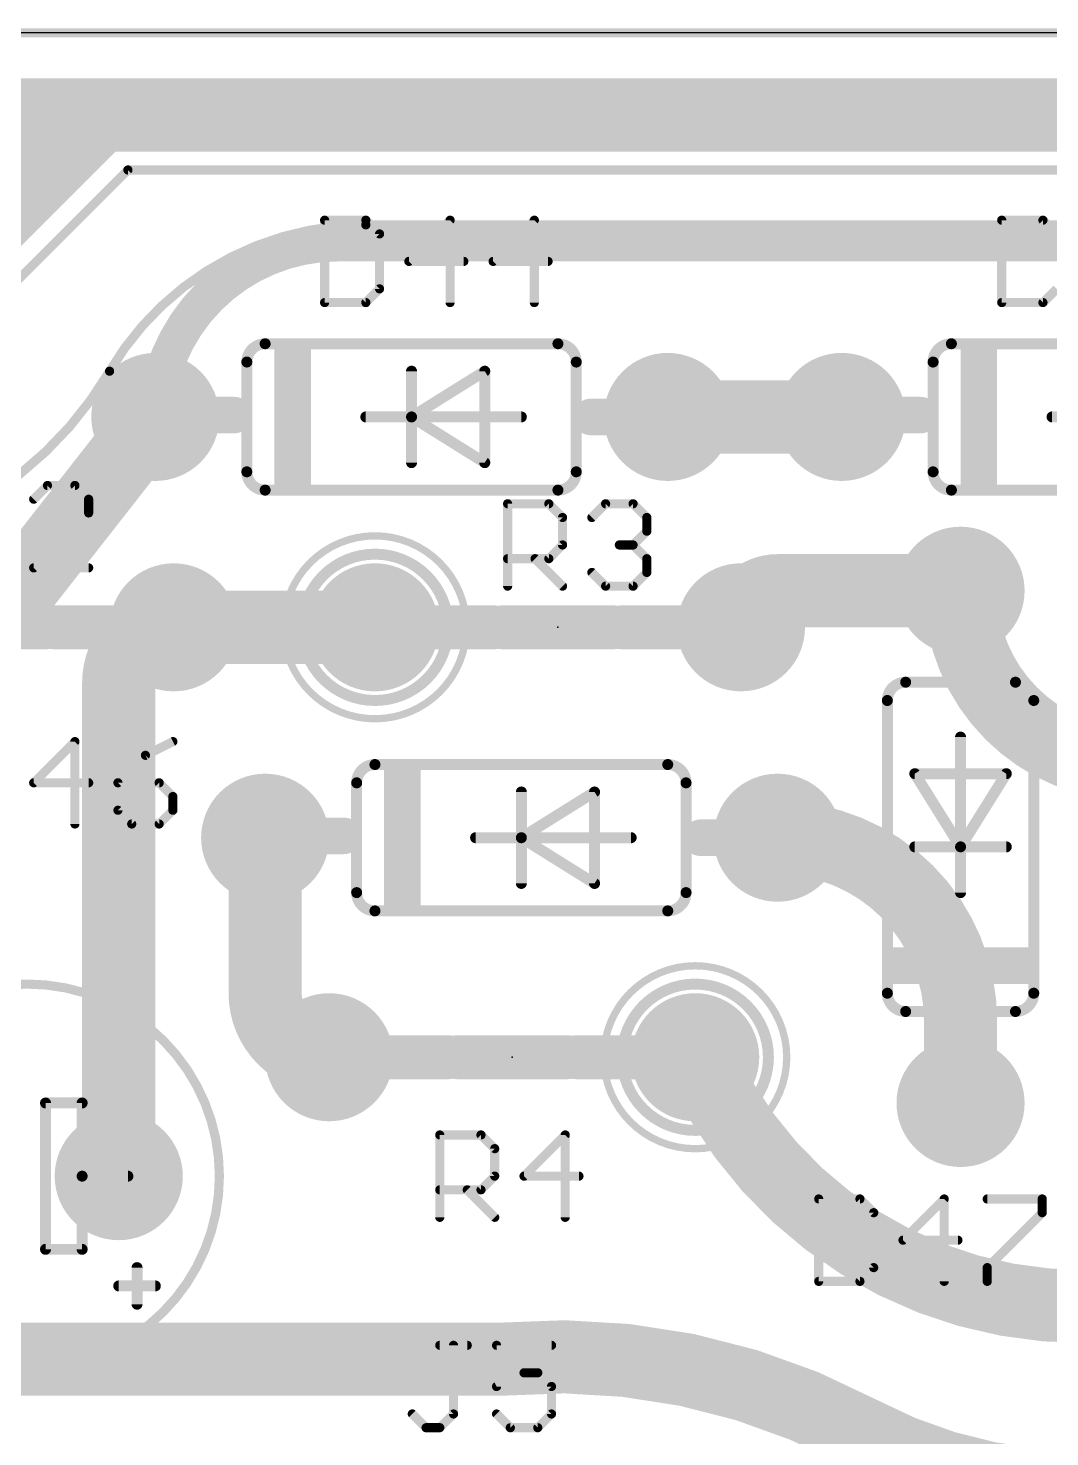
# Model space of a CAD drawing. Extents: x -4 to 220, y -9 to 53.
# Drawn here: x 29.99 to 44.16, y 24.96 to 44.51 of the extents above; entities that cross this region are included whole.
import ezdxf

# ---------------------------------------------------------------- set-up
doc = ezdxf.new("R2010")
doc.units = 0
for name, color, linetype in [('1', 14, 'CONTINUOUS'), ('16', 174, 'CONTINUOUS'), ('17', 94, 'CONTINUOUS'), ('20', 178, 'CONTINUOUS'), ('21', 251, 'CONTINUOUS'), ('23', 178, 'CONTINUOUS'), ('25', 251, 'CONTINUOUS'), ('51', 251, 'CONTINUOUS')]:
    doc.layers.add(name, color=color, linetype=linetype)

# ---------------------------------------------------------------- blocks, each defined once
blk = doc.blocks.new('ROUNDP')
at = {"const_width": 0.5}
blk.add_lwpolyline([(0, -0.25, 1), (0, 0.25, 1), (0, -0.25)], format="xyb", dxfattribs=at)
blk = doc.blocks.new('RECT')
blk.add_solid([(-0.5, -0.5), (0.5, -0.5), (-0.5, 0.5), (0.5, 0.5)])

msp = doc.modelspace()

# ---------------------------------------------------------------- linework, layer by layer
at = {"layer": '1'}
for points, const_width in [([(0, 44.45), (213.36, 44.45)], 0.127), ([(27.813, 40.132), (30.988, 43.307)], 1.016), ([(30.988, 43.307), (175.768, 43.307)], 1.016), ([(31.369, 42.545), (27.051, 38.227)], 0.127), ([(69.215, 42.545), (31.369, 42.545)], 0.127), ([(64.262, 41.783), (34.671, 41.783)], 0.127)]:
    msp.add_lwpolyline(points, dxfattribs=dict(at, const_width=const_width))
for points, const_width in [([(30.988, 43.561, 1), (30.988, 43.053)], 0.508), ([(31.1676, 43.1274, 1), (30.8084, 43.4866)], 0.508), ([(31.369, 42.5768, 1), (31.369, 42.5132)], 0.0635), ([(31.3915, 42.5225, 1), (31.3465, 42.5675)], 0.0635), ([(34.671, 41.783, 0.2656), (31.115, 39.751)], 0.127), ([(34.671, 41.8148, 1), (34.671, 41.7512)], 0.0635), ([(34.671, 41.7512, 1), (34.671, 41.8148)], 0.0635), ([(26.797, 37.211, 0.2588), (31.115, 39.751)], 0.127), ([(31.0876, 39.7671, 1), (31.1424, 39.7349)], 0.0635), ([(31.1424, 39.7349, 1), (31.0876, 39.7671)], 0.0635)]:
    msp.add_lwpolyline(points, format="xyb", dxfattribs=dict(at, const_width=const_width))
at = {"layer": '16'}
for points, const_width in [([(21.59, 43.307), (68.199, 43.307)], 1.016), ([(34.29, 41.529), (45.339, 41.529)], 0.508), ([(29.464, 36.195), (31.75, 39.116)], 1.016), ([(38.862, 39.116), (38.735, 39.116)], 1.016), ([(38.862, 39.116), (41.275, 39.116)], 1.016), ([(31.75, 39.116), (31.75, 38.989)], 0.508), ([(40.386, 36.703), (42.926, 36.703)], 1.016), ([(32.004, 36.195), (31.877, 36.195)], 1.016), ([(32.004, 36.195), (34.798, 36.195)], 1.016), ([(31.242, 28.575), (31.242, 35.433)], 1.016), ([(33.274, 31.115), (33.274, 33.274)], 1.016), ([(42.926, 29.591), (42.926, 30.734)], 1.016), ([(39.243, 30.226), (39.624, 29.591)], 1.016), ([(25.781, 26.035), (36.576, 26.035)], 1.016)]:
    msp.add_lwpolyline(points, dxfattribs=dict(at, const_width=const_width))
for points, const_width in [([(34.29, 41.529, 0.4142), (31.75, 38.989)], 0.508), ([(34.29, 41.656, 1), (34.29, 41.402)], 0.254), ([(34.29, 41.402, 1), (34.29, 41.656)], 0.254), ([(31.95, 38.9595, 1), (31.55, 39.2725)], 0.508), ([(38.735, 39.37, 1), (38.735, 38.862)], 0.508), ([(38.862, 39.37, 1), (38.862, 38.862)], 0.508), ([(38.862, 38.862, 1), (38.862, 39.37)], 0.508), ([(41.275, 38.862, 1), (41.275, 39.37)], 0.508), ([(31.877, 39.116, 1), (31.623, 39.116)], 0.254), ([(31.623, 38.989, 1), (31.877, 38.989)], 0.254), ([(31.623, 38.989, 1), (31.877, 38.989)], 0.254), ([(40.386, 36.703, 0.4142), (39.878, 36.195)], 1.016), ([(40.386, 36.957, 1), (40.386, 36.449)], 0.508), ([(40.386, 36.449, 1), (40.386, 36.957)], 0.508), ([(42.926, 36.703, 0.4142), (45.339, 34.29)], 1.016), ([(43.18, 36.703, 1), (42.672, 36.703)], 0.508), ([(42.926, 36.449, 1), (42.926, 36.957)], 0.508), ([(32.004, 36.195, 0.4142), (31.242, 35.433)], 1.016), ([(31.877, 36.449, 1), (31.877, 35.941)], 0.508), ([(32.004, 36.449, 1), (32.004, 35.941)], 0.508), ([(32.004, 35.941, 1), (32.004, 36.449)], 0.508), ([(32.004, 35.941, 1), (32.004, 36.449)], 0.508), ([(34.798, 35.941, 1), (34.798, 36.449)], 0.508), ([(39.624, 36.195, 1), (40.132, 36.195)], 0.508), ([(31.496, 35.433, 1), (30.988, 35.433)], 0.508), ([(30.988, 35.433, 1), (31.496, 35.433)], 0.508), ([(33.528, 33.274, 1), (33.02, 33.274)], 0.508), ([(42.926, 30.734, 0.4142), (40.386, 33.274)], 1.016), ([(40.386, 33.528, 1), (40.386, 33.02)], 0.508), ([(33.274, 31.115, 0.4142), (34.163, 30.226)], 1.016), ([(33.528, 31.115, 1), (33.02, 31.115)], 0.508), ([(33.02, 31.115, 1), (33.528, 31.115)], 0.508), ([(43.18, 30.734, 1), (42.672, 30.734)], 0.508), ([(42.672, 30.734, 1), (43.18, 30.734)], 0.508), ([(34.163, 29.972, 1), (34.163, 30.48)], 0.508), ([(39.4608, 30.3567, 1), (39.0252, 30.0953)], 0.508), ([(39.624, 29.591, 0.2912), (45.212, 26.797)], 1.016), ([(39.8418, 29.7217, 1), (39.4062, 29.4603)], 0.508), ([(39.4062, 29.4603, 1), (39.8418, 29.7217)], 0.508), ([(42.672, 29.591, 1), (43.18, 29.591)], 0.508), ([(30.988, 28.575, 1), (31.496, 28.575)], 0.508), ([(41.529, 25.019, 0.1448), (36.576, 26.035)], 1.016), ([(36.5544, 26.2881, 1), (36.5976, 25.7819)], 0.508), ([(36.576, 25.781, 1), (36.576, 26.289)], 0.508), ([(41.529, 25.019, 0.1231), (44.577, 24.257)], 1.016), ([(41.6485, 25.2431, 1), (41.4095, 24.7949)], 0.508), ([(41.4095, 24.7949, 1), (41.6485, 25.2431)], 0.508)]:
    msp.add_lwpolyline(points, format="xyb", dxfattribs=dict(at, const_width=const_width))
at = {"layer": '20'}
msp.add_line((213.36, 44.45), (0, 44.45), dxfattribs=at)
at = {"layer": '21'}
for points, const_width in [([(33.274, 40.132, 0.4142), (33.02, 39.878)], 0.1524), ([(33.274, 40.1701, 1), (33.274, 40.0939)], 0.0762), ([(33.274, 40.0939, 1), (33.274, 40.1701)], 0.0762), ([(37.592, 39.878, 0.4142), (37.338, 40.132)], 0.1524), ([(37.338, 40.1701, 1), (37.338, 40.0939)], 0.0762), ([(37.338, 40.0939, 1), (37.338, 40.1701)], 0.0762), ([(42.799, 40.132, 0.4142), (42.545, 39.878)], 0.1524), ([(42.799, 40.1701, 1), (42.799, 40.0939)], 0.0762), ([(42.799, 40.0939, 1), (42.799, 40.1701)], 0.0762), ([(33.0581, 39.878, 1), (32.9819, 39.878)], 0.0762), ([(32.9819, 39.878, 1), (33.0581, 39.878)], 0.0762), ([(37.6301, 39.878, 1), (37.5539, 39.878)], 0.0762), ([(37.5539, 39.878, 1), (37.6301, 39.878)], 0.0762), ([(42.5831, 39.878, 1), (42.5069, 39.878)], 0.0762), ([(42.5069, 39.878, 1), (42.5831, 39.878)], 0.0762), ([(35.3441, 39.751, 1), (35.2679, 39.751)], 0.0762), ([(36.3601, 39.751, 1), (36.2839, 39.751)], 0.0762), ([(36.3422, 39.7187, 1), (36.3018, 39.7833)], 0.0762), ([(34.671, 39.1541, 1), (34.671, 39.0779)], 0.0762), ([(35.3262, 39.1483, 1), (35.2858, 39.0837)], 0.0762), ([(35.306, 39.1541, 1), (35.306, 39.0779)], 0.0762), ([(35.3441, 39.116, 1), (35.2679, 39.116)], 0.0762), ([(35.2858, 39.1483, 1), (35.3262, 39.0837)], 0.0762), ([(35.2679, 39.116, 1), (35.3441, 39.116)], 0.0762), ([(35.306, 39.0779, 1), (35.306, 39.1541)], 0.0762), ([(36.83, 39.0779, 1), (36.83, 39.1541)], 0.0762), ([(44.196, 39.1541, 1), (44.196, 39.0779)], 0.0762), ([(36.3018, 38.4487, 1), (36.3422, 38.5133)], 0.0762), ([(33.02, 38.354, 0.4142), (33.274, 38.1)], 0.1524), ([(33.0581, 38.354, 1), (32.9819, 38.354)], 0.0762), ([(32.9819, 38.354, 1), (33.0581, 38.354)], 0.0762), ([(35.2679, 38.481, 1), (35.3441, 38.481)], 0.0762), ([(36.2839, 38.481, 1), (36.3601, 38.481)], 0.0762), ([(37.338, 38.1, 0.4142), (37.592, 38.354)], 0.1524), ([(37.6301, 38.354, 1), (37.5539, 38.354)], 0.0762), ([(37.5539, 38.354, 1), (37.6301, 38.354)], 0.0762), ([(42.545, 38.354, 0.4142), (42.799, 38.1)], 0.1524), ([(42.5831, 38.354, 1), (42.5069, 38.354)], 0.0762), ([(42.5069, 38.354, 1), (42.5831, 38.354)], 0.0762), ([(33.274, 38.1381, 1), (33.274, 38.0619)], 0.0762), ([(33.274, 38.0619, 1), (33.274, 38.1381)], 0.0762), ([(37.338, 38.1381, 1), (37.338, 38.0619)], 0.0762), ([(37.338, 38.0619, 1), (37.338, 38.1381)], 0.0762), ([(42.799, 38.1381, 1), (42.799, 38.0619)], 0.0762), ([(42.799, 38.0619, 1), (42.799, 38.1381)], 0.0762), ([(34.798, 34.925, 1), (34.798, 37.465, 1), (34.798, 34.925)], 0.1016), ([(30.226, 36.0426, 1), (30.226, 36.3474)], 0.3048), ([(36.576, 36.3474, 1), (36.576, 36.0426)], 0.3048), ([(38.1, 36.0426, 1), (38.1, 36.3474)], 0.3048), ([(42.164, 35.433, 0.4142), (41.91, 35.179)], 0.1524), ([(42.164, 35.4711, 1), (42.164, 35.3949)], 0.0762), ([(42.164, 35.3949, 1), (42.164, 35.4711)], 0.0762), ([(43.942, 35.179, 0.4142), (43.688, 35.433)], 0.1524), ([(43.688, 35.4711, 1), (43.688, 35.3949)], 0.0762), ([(43.688, 35.3949, 1), (43.688, 35.4711)], 0.0762), ([(41.9481, 35.179, 1), (41.8719, 35.179)], 0.0762), ([(41.8719, 35.179, 1), (41.9481, 35.179)], 0.0762), ([(43.9801, 35.179, 1), (43.9039, 35.179)], 0.0762), ([(43.9039, 35.179, 1), (43.9801, 35.179)], 0.0762), ([(42.9641, 34.671, 1), (42.8879, 34.671)], 0.0762), ([(34.798, 34.29, 0.4142), (34.544, 34.036)], 0.1524), ([(34.798, 34.3281, 1), (34.798, 34.2519)], 0.0762), ([(34.798, 34.2519, 1), (34.798, 34.3281)], 0.0762), ([(39.116, 34.036, 0.4142), (38.862, 34.29)], 0.1524), ([(38.862, 34.3281, 1), (38.862, 34.2519)], 0.0762), ([(38.862, 34.2519, 1), (38.862, 34.3281)], 0.0762), ([(42.291, 34.2011, 1), (42.291, 34.1249)], 0.0762), ([(42.3233, 34.1832, 1), (42.2587, 34.1428)], 0.0762), ([(43.5933, 34.1428, 1), (43.5287, 34.1832)], 0.0762), ([(43.561, 34.1249, 1), (43.561, 34.2011)], 0.0762), ([(34.5821, 34.036, 1), (34.5059, 34.036)], 0.0762), ([(34.5059, 34.036, 1), (34.5821, 34.036)], 0.0762), ([(39.1541, 34.036, 1), (39.0779, 34.036)], 0.0762), ([(39.0779, 34.036, 1), (39.1541, 34.036)], 0.0762), ([(36.8681, 33.909, 1), (36.7919, 33.909)], 0.0762), ([(37.8841, 33.909, 1), (37.8079, 33.909)], 0.0762), ([(37.8662, 33.8767, 1), (37.8258, 33.9413)], 0.0762), ([(36.195, 33.3121, 1), (36.195, 33.2359)], 0.0762), ([(36.8502, 33.3063, 1), (36.8098, 33.2417)], 0.0762), ([(36.83, 33.3121, 1), (36.83, 33.2359)], 0.0762), ([(36.8681, 33.274, 1), (36.7919, 33.274)], 0.0762), ([(36.8098, 33.3063, 1), (36.8502, 33.2417)], 0.0762), ([(36.7919, 33.274, 1), (36.8681, 33.274)], 0.0762), ([(36.83, 33.2359, 1), (36.83, 33.3121)], 0.0762), ([(38.354, 33.2359, 1), (38.354, 33.3121)], 0.0762), ([(42.291, 33.1851, 1), (42.291, 33.1089)], 0.0762), ([(42.9641, 33.147, 1), (42.8879, 33.147)], 0.0762), ([(42.926, 33.1851, 1), (42.926, 33.1089)], 0.0762), ([(42.8937, 33.1672, 1), (42.9583, 33.1268)], 0.0762), ([(42.8879, 33.147, 1), (42.9641, 33.147)], 0.0762), ([(42.8937, 33.1268, 1), (42.9583, 33.1672)], 0.0762), ([(42.926, 33.1089, 1), (42.926, 33.1851)], 0.0762), ([(43.561, 33.1089, 1), (43.561, 33.1851)], 0.0762), ([(36.7919, 32.639, 1), (36.8681, 32.639)], 0.0762), ([(37.8079, 32.639, 1), (37.8841, 32.639)], 0.0762), ([(37.8258, 32.6067, 1), (37.8662, 32.6713)], 0.0762), ([(34.544, 32.512, 0.4142), (34.798, 32.258)], 0.1524), ([(34.5821, 32.512, 1), (34.5059, 32.512)], 0.0762), ([(34.5059, 32.512, 1), (34.5821, 32.512)], 0.0762), ([(38.862, 32.258, 0.4142), (39.116, 32.512)], 0.1524), ([(39.1541, 32.512, 1), (39.0779, 32.512)], 0.0762), ([(39.0779, 32.512, 1), (39.1541, 32.512)], 0.0762), ([(42.8879, 32.512, 1), (42.9641, 32.512)], 0.0762), ([(34.798, 32.2961, 1), (34.798, 32.2199)], 0.0762), ([(34.798, 32.2199, 1), (34.798, 32.2961)], 0.0762), ([(38.862, 32.2961, 1), (38.862, 32.2199)], 0.0762), ([(38.862, 32.2199, 1), (38.862, 32.2961)], 0.0762), ([(39.243, 28.956, 1), (39.243, 31.496, 1), (39.243, 28.956)], 0.1016), ([(29.972, 25.908, 1), (29.972, 31.242, 1), (29.972, 25.908)], 0.127), ([(41.91, 31.115, 0.4142), (42.164, 30.861)], 0.1524), ([(41.9481, 31.115, 1), (41.8719, 31.115)], 0.0762), ([(41.8719, 31.115, 1), (41.9481, 31.115)], 0.0762), ([(43.688, 30.861, 0.4142), (43.942, 31.115)], 0.1524), ([(43.9801, 31.115, 1), (43.9039, 31.115)], 0.0762), ([(43.9039, 31.115, 1), (43.9801, 31.115)], 0.0762), ([(42.164, 30.8991, 1), (42.164, 30.8229)], 0.0762), ([(42.164, 30.8229, 1), (42.164, 30.8991)], 0.0762), ([(43.688, 30.8991, 1), (43.688, 30.8229)], 0.0762), ([(43.688, 30.8229, 1), (43.688, 30.8991)], 0.0762), ([(35.941, 30.3784, 1), (35.941, 30.0736)], 0.3048), ([(37.465, 30.0736, 1), (37.465, 30.3784)], 0.3048), ([(30.226, 29.6291, 1), (30.226, 29.5529)], 0.0762), ([(30.2641, 29.591, 1), (30.1879, 29.591)], 0.0762), ([(30.7721, 29.591, 1), (30.6959, 29.591)], 0.0762), ([(30.734, 29.5529, 1), (30.734, 29.6291)], 0.0762), ([(30.734, 28.6131, 1), (30.734, 28.5369)], 0.0762), ([(30.7721, 28.575, 1), (30.6959, 28.575)], 0.0762), ([(30.6959, 28.575, 1), (30.7721, 28.575)], 0.0762), ([(31.369, 28.5369, 1), (31.369, 28.6131)], 0.0762), ([(30.226, 27.5971, 1), (30.226, 27.5209)], 0.0762), ([(30.1879, 27.559, 1), (30.2641, 27.559)], 0.0762), ([(30.6959, 27.559, 1), (30.7721, 27.559)], 0.0762), ([(30.734, 27.5209, 1), (30.734, 27.5971)], 0.0762), ([(31.5341, 27.305, 1), (31.4579, 27.305)], 0.0762), ([(31.242, 27.0891, 1), (31.242, 27.0129)], 0.0762), ([(31.75, 27.0129, 1), (31.75, 27.0891)], 0.0762), ([(31.4579, 26.797, 1), (31.5341, 26.797)], 0.0762)]:
    msp.add_lwpolyline(points, format="xyb", dxfattribs=dict(at, const_width=const_width))
for points, const_width in [([(33.274, 40.132), (37.338, 40.132)], 0.1524), ([(42.799, 40.132), (46.863, 40.132)], 0.1524), ([(33.02, 39.878), (33.02, 38.354)], 0.1524), ([(37.592, 38.354), (37.592, 39.878)], 0.1524), ([(42.545, 39.878), (42.545, 38.354)], 0.1524), ([(35.306, 39.116), (36.322, 39.751)], 0.1524), ([(35.306, 39.751), (35.306, 39.116)], 0.1524), ([(36.322, 39.751), (36.322, 38.481)], 0.1524), ([(34.671, 39.116), (35.306, 39.116)], 0.1524), ([(36.322, 38.481), (35.306, 39.116)], 0.1524), ([(35.306, 39.116), (36.83, 39.116)], 0.1524), ([(35.306, 39.116), (35.306, 38.481)], 0.1524), ([(44.196, 39.116), (44.831, 39.116)], 0.1524), ([(33.274, 38.1), (37.338, 38.1)], 0.1524), ([(42.799, 38.1), (46.863, 38.1)], 0.1524), ([(28.702, 36.195), (30.226, 36.195)], 0.6096), ([(36.576, 36.195), (38.1, 36.195)], 0.6096), ([(43.688, 35.433), (42.164, 35.433)], 0.1524), ([(41.91, 31.115), (41.91, 35.179)], 0.1524), ([(43.942, 31.115), (43.942, 35.179)], 0.1524), ([(42.926, 33.147), (42.926, 34.671)], 0.1524), ([(34.798, 34.29), (38.862, 34.29)], 0.1524), ([(42.291, 34.163), (43.561, 34.163)], 0.1524), ([(42.926, 33.147), (42.291, 34.163)], 0.1524), ([(43.561, 34.163), (42.926, 33.147)], 0.1524), ([(34.544, 34.036), (34.544, 32.512)], 0.1524), ([(39.116, 32.512), (39.116, 34.036)], 0.1524), ([(36.83, 33.274), (37.846, 33.909)], 0.1524), ([(36.83, 33.909), (36.83, 33.274)], 0.1524), ([(37.846, 33.909), (37.846, 32.639)], 0.1524), ([(36.195, 33.274), (36.83, 33.274)], 0.1524), ([(37.846, 32.639), (36.83, 33.274)], 0.1524), ([(36.83, 33.274), (38.354, 33.274)], 0.1524), ([(36.83, 33.274), (36.83, 32.639)], 0.1524), ([(42.291, 33.147), (42.926, 33.147)], 0.1524), ([(42.926, 32.512), (42.926, 33.147)], 0.1524), ([(42.926, 33.147), (43.561, 33.147)], 0.1524), ([(34.798, 32.258), (38.862, 32.258)], 0.1524), ([(42.164, 30.861), (43.688, 30.861)], 0.1524), ([(37.465, 30.226), (35.941, 30.226)], 0.6096), ([(30.734, 29.591), (30.226, 29.591)], 0.1524), ([(30.226, 29.591), (30.226, 27.559)], 0.1524), ([(30.734, 28.575), (30.734, 29.591)], 0.1524), ([(31.369, 28.575), (30.734, 28.575)], 0.1524), ([(30.734, 27.559), (30.734, 28.575)], 0.1524), ([(30.226, 27.559), (30.734, 27.559)], 0.1524), ([(31.496, 27.305), (31.496, 26.797)], 0.1524), ([(31.75, 27.051), (31.242, 27.051)], 0.1524)]:
    msp.add_lwpolyline(points, dxfattribs=dict(at, const_width=const_width))
at = {"layer": '23'}
for p in [(35.306, 39.116), (37.338, 36.195), (36.83, 33.274), (42.926, 33.147), (36.703, 30.226)]:
    msp.add_point(p, dxfattribs=at)
at = {"layer": '25', "const_width": 0.0635}
for points in [[(34.1313, 41.8475, 1), (34.0677, 41.8475)], [(34.0995, 41.8792, 1), (34.0995, 41.8157)], [(34.6939, 41.8699, 1), (34.649, 41.825)], [(34.6715, 41.8157, 1), (34.6715, 41.8792)], [(35.8726, 41.8475, 1), (35.8091, 41.8475)], [(35.8633, 41.825, 1), (35.8184, 41.8699)], [(37.042, 41.8475, 1), (36.9785, 41.8475)], [(37.0327, 41.825, 1), (36.9878, 41.8699)], [(43.5293, 41.8475, 1), (43.4657, 41.8475)], [(43.4975, 41.8792, 1), (43.4975, 41.8157)], [(44.0919, 41.8699, 1), (44.047, 41.825)], [(44.0695, 41.8157, 1), (44.0695, 41.8792)], [(34.8939, 41.6568, 1), (34.8304, 41.6568)], [(34.8397, 41.6344, 1), (34.8846, 41.6793)], [(35.2689, 41.3072, 1), (35.2689, 41.2437)], [(35.2464, 41.2979, 1), (35.2913, 41.253)], [(36.0315, 41.2437, 1), (36.0315, 41.3072)], [(36.4383, 41.3072, 1), (36.4383, 41.2437)], [(36.4158, 41.2979, 1), (36.4607, 41.253)], [(37.2009, 41.2437, 1), (37.2009, 41.3072)], [(34.8304, 40.8942, 1), (34.8939, 40.8942)], [(34.8846, 40.8717, 1), (34.8397, 40.9166)], [(34.0677, 40.7035, 1), (34.1313, 40.7035)], [(34.0995, 40.7353, 1), (34.0995, 40.6718)], [(34.649, 40.726, 1), (34.6939, 40.681)], [(34.6715, 40.6718, 1), (34.6715, 40.7353)], [(35.8091, 40.7035, 1), (35.8726, 40.7035)], [(36.9785, 40.7035, 1), (37.042, 40.7035)], [(43.4657, 40.7035, 1), (43.5293, 40.7035)], [(43.4975, 40.7353, 1), (43.4975, 40.6718)], [(44.047, 40.726, 1), (44.0919, 40.681)], [(44.0695, 40.6718, 1), (44.0695, 40.7353)], [(30.2526, 38.1962, 1), (30.2526, 38.1327)], [(30.275, 38.142, 1), (30.2301, 38.1869)], [(30.6563, 38.1869, 1), (30.6114, 38.142)], [(30.6339, 38.1327, 1), (30.6339, 38.1962)], [(30.0394, 37.9963, 1), (30.0843, 37.9514)], [(30.8563, 37.9738, 1), (30.7928, 37.9738)], [(30.8021, 37.9514, 1), (30.847, 37.9963)], [(36.6713, 37.9105, 1), (36.6078, 37.9105)], [(36.6395, 37.9422, 1), (36.6395, 37.8787)], [(37.2339, 37.9329, 1), (37.189, 37.888)], [(37.2115, 37.8787, 1), (37.2115, 37.9422)], [(37.9996, 37.9422, 1), (37.9996, 37.8787)], [(38.022, 37.888, 1), (37.9771, 37.9329)], [(38.4033, 37.9329, 1), (38.3584, 37.888)], [(38.3809, 37.8787, 1), (38.3809, 37.9422)], [(30.7928, 37.7831, 1), (30.8563, 37.7831)], [(30.847, 37.7607, 1), (30.8021, 37.8056)], [(37.4339, 37.7198, 1), (37.3704, 37.7198)], [(37.3797, 37.6974, 1), (37.4246, 37.7423)], [(37.7864, 37.7423, 1), (37.8313, 37.6974)], [(38.6033, 37.7198, 1), (38.5398, 37.7198)], [(38.5491, 37.6974, 1), (38.594, 37.7423)], [(38.5398, 37.5292, 1), (38.6033, 37.5292)], [(38.594, 37.5067, 1), (38.5491, 37.5516)], [(37.3704, 37.3385, 1), (37.4339, 37.3385)], [(37.4246, 37.316, 1), (37.3797, 37.3609)], [(38.1902, 37.3702, 1), (38.1902, 37.3067)], [(38.4033, 37.3609, 1), (38.3584, 37.316)], [(38.3584, 37.3609, 1), (38.4033, 37.316)], [(38.3809, 37.3067, 1), (38.3809, 37.3702)], [(36.6395, 37.1796, 1), (36.6395, 37.1161)], [(37.0433, 37.1703, 1), (36.9984, 37.1254)], [(37.189, 37.1703, 1), (37.2339, 37.1254)], [(37.2115, 37.1161, 1), (37.2115, 37.1796)], [(38.6033, 37.1478, 1), (38.5398, 37.1478)], [(38.5491, 37.1254, 1), (38.594, 37.1703)], [(30.0394, 37.043, 1), (30.0843, 36.998)], [(30.0619, 37.0523, 1), (30.0619, 36.9887)], [(30.8245, 36.9887, 1), (30.8245, 37.0523)], [(37.8313, 36.9796, 1), (37.7864, 36.9347)], [(38.5398, 36.9572, 1), (38.6033, 36.9572)], [(38.594, 36.9347, 1), (38.5491, 36.9796)], [(36.6078, 36.7665, 1), (36.6713, 36.7665)], [(37.3797, 36.744, 1), (37.4246, 36.789)], [(37.9996, 36.7983, 1), (37.9996, 36.7347)], [(37.9771, 36.744, 1), (38.022, 36.789)], [(38.3584, 36.789, 1), (38.4033, 36.744)], [(38.3809, 36.7347, 1), (38.3809, 36.7983)], [(30.6656, 34.6085, 1), (30.6021, 34.6085)], [(30.6563, 34.586, 1), (30.6114, 34.6309)], [(32.0081, 34.5801, 1), (31.9797, 34.6369)], [(31.5984, 34.4462, 1), (31.6268, 34.3894)], [(31.6351, 34.3954, 1), (31.5902, 34.4403)], [(30.0619, 34.0682, 1), (30.0619, 34.0047)], [(30.0394, 34.0589, 1), (30.0843, 34.014)], [(30.8245, 34.0047, 1), (30.8245, 34.0682)], [(31.263, 34.0365, 1), (31.1995, 34.0365)], [(31.2313, 34.0682, 1), (31.2313, 34.0047)], [(31.2088, 34.0589, 1), (31.2537, 34.014)], [(31.8257, 34.0589, 1), (31.7808, 34.014)], [(31.8033, 34.0047, 1), (31.8033, 34.0682)], [(32.0257, 33.8458, 1), (31.9622, 33.8458)], [(31.9715, 33.8234, 1), (32.0164, 33.8683)], [(31.2537, 33.6776, 1), (31.2088, 33.6327)], [(31.1995, 33.6552, 1), (31.263, 33.6552)], [(31.9622, 33.6552, 1), (32.0257, 33.6552)], [(32.0164, 33.6327, 1), (31.9715, 33.6776)], [(30.6021, 33.4645, 1), (30.6656, 33.4645)], [(31.422, 33.4963, 1), (31.422, 33.4327)], [(31.3995, 33.442, 1), (31.4444, 33.487)], [(31.7808, 33.487, 1), (31.8257, 33.442)], [(31.8033, 33.4327, 1), (31.8033, 33.4963)], [(35.7295, 29.1475, 1), (35.666, 29.1475)], [(35.6977, 29.1792, 1), (35.6977, 29.1157)], [(36.2921, 29.1699, 1), (36.2472, 29.125)], [(36.2697, 29.1157, 1), (36.2697, 29.1792)], [(37.4708, 29.1475, 1), (37.4073, 29.1475)], [(37.4615, 29.125, 1), (37.4166, 29.1699)], [(36.4921, 28.9568, 1), (36.4286, 28.9568)], [(36.4379, 28.9344, 1), (36.4828, 28.9793)], [(36.4286, 28.5755, 1), (36.4921, 28.5755)], [(36.4828, 28.553, 1), (36.4379, 28.5979)], [(36.8671, 28.6072, 1), (36.8671, 28.5437)], [(36.8446, 28.5979, 1), (36.8896, 28.553)], [(37.6298, 28.5437, 1), (37.6298, 28.6072)], [(35.6977, 28.4166, 1), (35.6977, 28.3531)], [(36.1015, 28.4073, 1), (36.0566, 28.3624)], [(36.2472, 28.4073, 1), (36.2921, 28.3624)], [(36.2697, 28.3531, 1), (36.2697, 28.4166)], [(40.9893, 28.2585, 1), (40.9258, 28.2585)], [(40.9575, 28.2902, 1), (40.9575, 28.2267)], [(41.5519, 28.2809, 1), (41.507, 28.236)], [(41.5295, 28.2267, 1), (41.5295, 28.2902)], [(42.7306, 28.2585, 1), (42.6671, 28.2585)], [(42.7213, 28.236, 1), (42.6764, 28.2809)], [(43.2963, 28.2902, 1), (43.2963, 28.2267)], [(44.0907, 28.2585, 1), (44.0272, 28.2585)], [(44.0589, 28.2267, 1), (44.0589, 28.2902)], [(35.666, 28.0035, 1), (35.7295, 28.0035)], [(36.4379, 27.981, 1), (36.4828, 28.026)], [(37.4073, 28.0035, 1), (37.4708, 28.0035)], [(41.7519, 28.0678, 1), (41.6884, 28.0678)], [(41.6977, 28.0454, 1), (41.7426, 28.0903)], [(44.0272, 28.0678, 1), (44.0907, 28.0678)], [(44.0814, 28.0454, 1), (44.0365, 28.0903)], [(42.1269, 27.7182, 1), (42.1269, 27.6547)], [(42.1044, 27.7089, 1), (42.1493, 27.664)], [(42.8895, 27.6547, 1), (42.8895, 27.7182)], [(41.6884, 27.3052, 1), (41.7519, 27.3052)], [(41.7426, 27.2827, 1), (41.6977, 27.3276)], [(43.328, 27.3052, 1), (43.2645, 27.3052)], [(43.2738, 27.3276, 1), (43.3187, 27.2827)], [(40.9258, 27.1145, 1), (40.9893, 27.1145)], [(40.9575, 27.1462, 1), (40.9575, 27.0828)], [(41.507, 27.137, 1), (41.5519, 27.092)], [(41.5295, 27.0828, 1), (41.5295, 27.1462)], [(42.6671, 27.1145, 1), (42.7306, 27.1145)], [(43.2645, 27.1145, 1), (43.328, 27.1145)], [(35.698, 26.2582, 1), (35.698, 26.1947)], [(35.9204, 26.2265, 1), (35.8569, 26.2265)], [(36.0794, 26.1947, 1), (36.0794, 26.2582)], [(36.5179, 26.2265, 1), (36.4543, 26.2265)], [(36.4861, 26.2582, 1), (36.4861, 26.1947)], [(37.2488, 26.1947, 1), (37.2488, 26.2582)], [(36.8674, 25.8769, 1), (36.8674, 25.8134)], [(36.8816, 25.8168, 1), (36.8532, 25.8735)], [(37.0805, 25.8676, 1), (37.0356, 25.8227)], [(37.0581, 25.8134, 1), (37.0581, 25.8769)], [(36.4719, 25.6829, 1), (36.5003, 25.6261)], [(36.4543, 25.6545, 1), (36.5179, 25.6545)], [(37.2805, 25.6545, 1), (37.217, 25.6545)], [(37.2263, 25.632, 1), (37.2712, 25.6769)], [(35.3392, 25.2956, 1), (35.2943, 25.2507)], [(35.8569, 25.2732, 1), (35.9204, 25.2732)], [(35.9111, 25.2507, 1), (35.8662, 25.2956)], [(36.5086, 25.2956, 1), (36.4636, 25.2507)], [(37.217, 25.2732, 1), (37.2805, 25.2732)], [(37.2712, 25.2507, 1), (37.2263, 25.2956)], [(35.5074, 25.1142, 1), (35.5074, 25.0508)], [(35.4849, 25.06, 1), (35.5298, 25.105)], [(35.6756, 25.105, 1), (35.7205, 25.06)], [(35.698, 25.0508, 1), (35.698, 25.1142)], [(36.6768, 25.1142, 1), (36.6768, 25.0508)], [(36.6543, 25.06, 1), (36.6992, 25.105)], [(37.0356, 25.105, 1), (37.0805, 25.06)], [(37.0581, 25.0508, 1), (37.0581, 25.1142)]]:
    msp.add_lwpolyline(points, format="xyb", dxfattribs=at)
at = {"layer": '25', "const_width": 0.127}
for points in [[(34.0995, 41.8475), (34.0995, 40.7035)], [(34.6715, 41.8475), (34.0995, 41.8475)], [(34.8621, 41.6568), (34.6715, 41.8475)], [(35.8409, 41.8475), (35.2689, 41.2755)], [(35.8409, 40.7035), (35.8409, 41.8475)], [(37.0103, 41.8475), (36.4383, 41.2755)], [(37.0103, 40.7035), (37.0103, 41.8475)], [(43.4975, 41.8475), (43.4975, 40.7035)], [(44.0695, 41.8475), (43.4975, 41.8475)], [(44.2602, 41.6568), (44.0695, 41.8475)], [(34.8621, 40.8942), (34.8621, 41.6568)], [(35.2689, 41.2755), (36.0315, 41.2755)], [(36.4383, 41.2755), (37.2009, 41.2755)], [(34.6715, 40.7035), (34.8621, 40.8942)], [(44.0695, 40.7035), (44.2602, 40.8942)], [(34.0995, 40.7035), (34.6715, 40.7035)], [(43.4975, 40.7035), (44.0695, 40.7035)], [(30.2526, 38.1645), (30.0619, 37.9738)], [(30.6339, 38.1645), (30.2526, 38.1645)], [(30.8245, 37.9738), (30.6339, 38.1645)], [(30.8245, 37.7831), (30.8245, 37.9738)], [(36.6395, 36.7665), (36.6395, 37.9105)], [(36.6395, 37.9105), (37.2115, 37.9105)], [(37.2115, 37.9105), (37.4021, 37.7198)], [(37.8089, 37.7198), (37.9996, 37.9105)], [(37.9996, 37.9105), (38.3809, 37.9105)], [(38.3809, 37.9105), (38.5715, 37.7198)], [(30.0619, 37.0205), (30.8245, 37.7831)], [(37.4021, 37.7198), (37.4021, 37.3385)], [(38.5715, 37.7198), (38.5715, 37.5292)], [(38.5715, 37.5292), (38.3809, 37.3385)], [(37.4021, 37.3385), (37.2115, 37.1478)], [(38.3809, 37.3385), (38.1902, 37.3385)], [(38.3809, 37.3385), (38.5715, 37.1478)], [(37.2115, 37.1478), (36.6395, 37.1478)], [(37.0208, 37.1478), (37.4021, 36.7665)], [(38.5715, 37.1478), (38.5715, 36.9572)], [(30.8245, 37.0205), (30.0619, 37.0205)], [(37.9996, 36.7665), (37.8089, 36.9572)], [(38.5715, 36.9572), (38.3809, 36.7665)], [(38.3809, 36.7665), (37.9996, 36.7665)], [(30.6339, 34.6085), (30.0619, 34.0365)], [(30.6339, 33.4645), (30.6339, 34.6085)], [(31.9939, 34.6085), (31.6126, 34.4178)], [(31.6126, 34.4178), (31.2313, 34.0365)], [(30.0619, 34.0365), (30.8245, 34.0365)], [(31.2313, 34.0365), (31.2313, 33.6552)], [(31.8033, 34.0365), (31.2313, 34.0365)], [(31.9939, 33.8458), (31.8033, 34.0365)], [(31.9939, 33.6552), (31.9939, 33.8458)], [(31.2313, 33.6552), (31.422, 33.4645)], [(31.8033, 33.4645), (31.9939, 33.6552)], [(31.422, 33.4645), (31.8033, 33.4645)], [(35.6977, 28.0035), (35.6977, 29.1475)], [(35.6977, 29.1475), (36.2697, 29.1475)], [(36.2697, 29.1475), (36.4604, 28.9568)], [(37.4391, 29.1475), (36.8671, 28.5755)], [(37.4391, 28.0035), (37.4391, 29.1475)], [(36.4604, 28.9568), (36.4604, 28.5755)], [(36.4604, 28.5755), (36.2697, 28.3848)], [(36.8671, 28.5755), (37.6298, 28.5755)], [(36.2697, 28.3848), (35.6977, 28.3848)], [(36.079, 28.3848), (36.4604, 28.0035)], [(40.9575, 28.2585), (40.9575, 27.1145)], [(41.5295, 28.2585), (40.9575, 28.2585)], [(41.7202, 28.0678), (41.5295, 28.2585)], [(42.6989, 28.2585), (42.1269, 27.6865)], [(42.6989, 27.1145), (42.6989, 28.2585)], [(43.2963, 28.2585), (44.0589, 28.2585)], [(44.0589, 28.2585), (44.0589, 28.0678)], [(41.7202, 27.3052), (41.7202, 28.0678)], [(44.0589, 28.0678), (43.2963, 27.3052)], [(42.1269, 27.6865), (42.8895, 27.6865)], [(41.5295, 27.1145), (41.7202, 27.3052)], [(43.2963, 27.3052), (43.2963, 27.1145)], [(40.9575, 27.1145), (41.5295, 27.1145)], [(35.698, 26.2265), (36.0794, 26.2265)], [(35.8887, 25.2732), (35.8887, 26.2265)], [(37.2488, 26.2265), (36.4861, 26.2265)], [(36.4861, 26.2265), (36.4861, 25.6545)], [(36.4861, 25.6545), (36.8674, 25.8452)], [(36.8674, 25.8452), (37.0581, 25.8452)], [(37.0581, 25.8452), (37.2488, 25.6545)], [(37.2488, 25.6545), (37.2488, 25.2732)], [(35.3167, 25.2732), (35.5074, 25.0825)], [(35.698, 25.0825), (35.8887, 25.2732)], [(36.6768, 25.0825), (36.4861, 25.2732)], [(37.2488, 25.2732), (37.0581, 25.0825)], [(35.5074, 25.0825), (35.698, 25.0825)], [(37.0581, 25.0825), (36.6768, 25.0825)]]:
    msp.add_lwpolyline(points, dxfattribs=at)
at = {"layer": '51'}
for points, const_width in [([(31.7754, 39.1414), (32.8422, 39.1414)], 0.508), ([(37.7952, 39.116), (38.862, 39.116)], 0.508), ([(41.3004, 39.1414), (42.3672, 39.1414)], 0.508), ([(42.926, 35.6362), (42.926, 36.703)], 0.508), ([(30.353, 36.195), (32.004, 36.195)], 0.6096), ([(34.798, 36.195), (36.449, 36.195)], 0.6096), ([(38.227, 36.195), (39.878, 36.195)], 0.6096), ([(33.2994, 33.2994), (34.3662, 33.2994)], 0.508), ([(39.3192, 33.274), (40.386, 33.274)], 0.508), ([(42.9006, 29.6164), (42.9006, 30.6832)], 0.508), ([(35.814, 30.226), (34.163, 30.226)], 0.6096), ([(39.243, 30.226), (37.592, 30.226)], 0.6096)]:
    msp.add_lwpolyline(points, dxfattribs=dict(at, const_width=const_width))
for points, const_width in [([(31.7754, 39.2684, 1), (31.7754, 39.0144)], 0.254), ([(32.8422, 39.0144, 1), (32.8422, 39.2684)], 0.254), ([(37.7952, 39.243, 1), (37.7952, 38.989)], 0.254), ([(38.862, 38.989, 1), (38.862, 39.243)], 0.254), ([(41.3004, 39.2684, 1), (41.3004, 39.0144)], 0.254), ([(42.3672, 39.0144, 1), (42.3672, 39.2684)], 0.254), ([(34.798, 35.179, 1), (34.798, 37.211, 1), (34.798, 35.179)], 0.1524), ([(43.053, 36.703, 1), (42.799, 36.703)], 0.254), ([(30.353, 36.3474, 1), (30.353, 36.0426)], 0.3048), ([(32.004, 36.0426, 1), (32.004, 36.3474)], 0.3048), ([(34.798, 36.3474, 1), (34.798, 36.0426)], 0.3048), ([(36.449, 36.0426, 1), (36.449, 36.3474)], 0.3048), ([(38.227, 36.3474, 1), (38.227, 36.0426)], 0.3048), ([(39.878, 36.0426, 1), (39.878, 36.3474)], 0.3048), ([(42.799, 35.6362, 1), (43.053, 35.6362)], 0.254), ([(33.2994, 33.4264, 1), (33.2994, 33.1724)], 0.254), ([(34.3662, 33.1724, 1), (34.3662, 33.4264)], 0.254), ([(39.3192, 33.401, 1), (39.3192, 33.147)], 0.254), ([(40.386, 33.147, 1), (40.386, 33.401)], 0.254), ([(39.243, 29.21, 1), (39.243, 31.242, 1), (39.243, 29.21)], 0.1524), ([(43.0276, 30.6832, 1), (42.7736, 30.6832)], 0.254), ([(34.163, 30.3784, 1), (34.163, 30.0736)], 0.3048), ([(35.814, 30.0736, 1), (35.814, 30.3784)], 0.3048), ([(37.592, 30.3784, 1), (37.592, 30.0736)], 0.3048), ([(39.243, 30.0736, 1), (39.243, 30.3784)], 0.3048), ([(42.7736, 29.6164, 1), (43.0276, 29.6164)], 0.254)]:
    msp.add_lwpolyline(points, format="xyb", dxfattribs=dict(at, const_width=const_width))

# ---------------------------------------------------------------- block references
at = {"layer": '17'}
for p, xscale, yscale in [((31.75, 39.116), 1.778, 1.778), ((31.75, 39.116), 1.778, 1.778), ((38.862, 39.116), 1.778, 1.778), ((38.862, 39.116), 1.778, 1.778), ((41.275, 39.116), 1.778, 1.778), ((41.275, 39.116), 1.778, 1.778), ((31.75, 39.116), 1.508, 1.508), ((31.75, 39.116), 1.508, 1.508), ((31.75, 39.116), 1.508, 1.508), ((31.75, 39.116), 1.508, 1.508), ((31.75, 39.116), 1.508, 1.508), ((31.75, 39.116), 1.508, 1.508), ((31.75, 39.116), 1.508, 1.508), ((31.75, 39.116), 1.508, 1.508), ((31.75, 39.116), 1.508, 1.508), ((31.75, 39.116), 1.508, 1.508), ((31.75, 39.116), 1.508, 1.508), ((31.75, 39.116), 1.508, 1.508), ((31.75, 39.116), 1.508, 1.508), ((31.75, 39.116), 1.508, 1.508), ((38.862, 39.116), 1.508, 1.508), ((38.862, 39.116), 1.508, 1.508), ((38.862, 39.116), 1.508, 1.508), ((38.862, 39.116), 1.508, 1.508), ((38.862, 39.116), 1.508, 1.508), ((38.862, 39.116), 1.508, 1.508), ((38.862, 39.116), 1.508, 1.508), ((38.862, 39.116), 1.508, 1.508), ((38.862, 39.116), 1.508, 1.508), ((38.862, 39.116), 1.508, 1.508), ((38.862, 39.116), 1.508, 1.508), ((38.862, 39.116), 1.508, 1.508), ((38.862, 39.116), 1.508, 1.508), ((38.862, 39.116), 1.508, 1.508), ((41.275, 39.116), 1.508, 1.508), ((41.275, 39.116), 1.508, 1.508), ((41.275, 39.116), 1.508, 1.508), ((41.275, 39.116), 1.508, 1.508), ((41.275, 39.116), 1.508, 1.508), ((41.275, 39.116), 1.508, 1.508), ((41.275, 39.116), 1.508, 1.508), ((41.275, 39.116), 1.508, 1.508), ((41.275, 39.116), 1.508, 1.508), ((41.275, 39.116), 1.508, 1.508), ((41.275, 39.116), 1.508, 1.508), ((41.275, 39.116), 1.508, 1.508), ((41.275, 39.116), 1.508, 1.508), ((41.275, 39.116), 1.508, 1.508), ((32.004, 36.195), 1.778, 1.778), ((32.004, 36.195), 1.778, 1.778), ((34.798, 36.195), 1.778, 1.778), ((34.798, 36.195), 1.778, 1.778), ((39.878, 36.195), 1.778, 1.778), ((39.878, 36.195), 1.778, 1.778), ((32.004, 36.195), 1.508, 1.508), ((32.004, 36.195), 1.508, 1.508), ((32.004, 36.195), 1.508, 1.508), ((32.004, 36.195), 1.508, 1.508), ((32.004, 36.195), 1.508, 1.508), ((32.004, 36.195), 1.508, 1.508), ((32.004, 36.195), 1.508, 1.508), ((32.004, 36.195), 1.508, 1.508), ((32.004, 36.195), 1.508, 1.508), ((32.004, 36.195), 1.508, 1.508), ((32.004, 36.195), 1.508, 1.508), ((32.004, 36.195), 1.508, 1.508), ((32.004, 36.195), 1.508, 1.508), ((32.004, 36.195), 1.508, 1.508), ((34.798, 36.195), 1.508, 1.508), ((34.798, 36.195), 1.508, 1.508), ((34.798, 36.195), 1.508, 1.508), ((34.798, 36.195), 1.508, 1.508), ((34.798, 36.195), 1.508, 1.508), ((34.798, 36.195), 1.508, 1.508), ((34.798, 36.195), 1.508, 1.508), ((34.798, 36.195), 1.508, 1.508), ((34.798, 36.195), 1.508, 1.508), ((34.798, 36.195), 1.508, 1.508), ((34.798, 36.195), 1.508, 1.508), ((34.798, 36.195), 1.508, 1.508), ((34.798, 36.195), 1.508, 1.508), ((34.798, 36.195), 1.508, 1.508), ((39.878, 36.195), 1.508, 1.508), ((39.878, 36.195), 1.508, 1.508), ((39.878, 36.195), 1.508, 1.508), ((39.878, 36.195), 1.508, 1.508), ((39.878, 36.195), 1.508, 1.508), ((39.878, 36.195), 1.508, 1.508), ((39.878, 36.195), 1.508, 1.508), ((39.878, 36.195), 1.508, 1.508), ((39.878, 36.195), 1.508, 1.508), ((39.878, 36.195), 1.508, 1.508), ((39.878, 36.195), 1.508, 1.508), ((39.878, 36.195), 1.508, 1.508), ((39.878, 36.195), 1.508, 1.508), ((39.878, 36.195), 1.508, 1.508), ((33.274, 33.274), 1.778, 1.778), ((33.274, 33.274), 1.778, 1.778), ((40.386, 33.274), 1.778, 1.778), ((40.386, 33.274), 1.778, 1.778), ((33.274, 33.274), 1.508, 1.508), ((33.274, 33.274), 1.508, 1.508), ((33.274, 33.274), 1.508, 1.508), ((33.274, 33.274), 1.508, 1.508), ((33.274, 33.274), 1.508, 1.508), ((33.274, 33.274), 1.508, 1.508), ((33.274, 33.274), 1.508, 1.508), ((33.274, 33.274), 1.508, 1.508), ((33.274, 33.274), 1.508, 1.508), ((33.274, 33.274), 1.508, 1.508), ((33.274, 33.274), 1.508, 1.508), ((33.274, 33.274), 1.508, 1.508), ((33.274, 33.274), 1.508, 1.508), ((33.274, 33.274), 1.508, 1.508), ((40.386, 33.274), 1.508, 1.508), ((40.386, 33.274), 1.508, 1.508), ((40.386, 33.274), 1.508, 1.508), ((40.386, 33.274), 1.508, 1.508), ((40.386, 33.274), 1.508, 1.508), ((40.386, 33.274), 1.508, 1.508), ((40.386, 33.274), 1.508, 1.508), ((40.386, 33.274), 1.508, 1.508), ((40.386, 33.274), 1.508, 1.508), ((40.386, 33.274), 1.508, 1.508), ((40.386, 33.274), 1.508, 1.508), ((40.386, 33.274), 1.508, 1.508), ((40.386, 33.274), 1.508, 1.508), ((40.386, 33.274), 1.508, 1.508)]:
    msp.add_blockref('ROUNDP', p, dxfattribs=dict(at, xscale=xscale, yscale=yscale))
for p, xscale, yscale, rotation in [((42.926, 36.703), 1.778, 1.778, 90), ((42.926, 36.703), 1.778, 1.778, 90), ((42.926, 36.703), 1.508, 1.508, 90), ((42.926, 36.703), 1.508, 1.508, 90), ((42.926, 36.703), 1.508, 1.508, 90), ((42.926, 36.703), 1.508, 1.508, 90), ((42.926, 36.703), 1.508, 1.508, 90), ((42.926, 36.703), 1.508, 1.508, 90), ((42.926, 36.703), 1.508, 1.508, 90), ((42.926, 36.703), 1.508, 1.508, 90), ((42.926, 36.703), 1.508, 1.508, 90), ((42.926, 36.703), 1.508, 1.508, 90), ((42.926, 36.703), 1.508, 1.508, 90), ((42.926, 36.703), 1.508, 1.508, 90), ((42.926, 36.703), 1.508, 1.508, 90), ((42.926, 36.703), 1.508, 1.508, 90), ((34.163, 30.226), 1.778, 1.778, 180), ((34.163, 30.226), 1.778, 1.778, 180), ((39.243, 30.226), 1.778, 1.778, 180), ((39.243, 30.226), 1.778, 1.778, 180), ((34.163, 30.226), 1.508, 1.508, 180), ((34.163, 30.226), 1.508, 1.508, 180), ((34.163, 30.226), 1.508, 1.508, 180), ((34.163, 30.226), 1.508, 1.508, 180), ((34.163, 30.226), 1.508, 1.508, 180), ((34.163, 30.226), 1.508, 1.508, 180), ((34.163, 30.226), 1.508, 1.508, 180), ((34.163, 30.226), 1.508, 1.508, 180), ((34.163, 30.226), 1.508, 1.508, 180), ((34.163, 30.226), 1.508, 1.508, 180), ((34.163, 30.226), 1.508, 1.508, 180), ((34.163, 30.226), 1.508, 1.508, 180), ((34.163, 30.226), 1.508, 1.508, 180), ((34.163, 30.226), 1.508, 1.508, 180), ((39.243, 30.226), 1.508, 1.508, 180), ((39.243, 30.226), 1.508, 1.508, 180), ((39.243, 30.226), 1.508, 1.508, 180), ((39.243, 30.226), 1.508, 1.508, 180), ((39.243, 30.226), 1.508, 1.508, 180), ((39.243, 30.226), 1.508, 1.508, 180), ((39.243, 30.226), 1.508, 1.508, 180), ((39.243, 30.226), 1.508, 1.508, 180), ((39.243, 30.226), 1.508, 1.508, 180), ((39.243, 30.226), 1.508, 1.508, 180), ((39.243, 30.226), 1.508, 1.508, 180), ((39.243, 30.226), 1.508, 1.508, 180), ((39.243, 30.226), 1.508, 1.508, 180), ((39.243, 30.226), 1.508, 1.508, 180), ((42.926, 29.591), 1.778, 1.778, 90), ((42.926, 29.591), 1.778, 1.778, 90), ((42.926, 29.591), 1.508, 1.508, 90), ((42.926, 29.591), 1.508, 1.508, 90), ((42.926, 29.591), 1.508, 1.508, 90), ((42.926, 29.591), 1.508, 1.508, 90), ((42.926, 29.591), 1.508, 1.508, 90), ((42.926, 29.591), 1.508, 1.508, 90), ((42.926, 29.591), 1.508, 1.508, 90), ((42.926, 29.591), 1.508, 1.508, 90), ((42.926, 29.591), 1.508, 1.508, 90), ((42.926, 29.591), 1.508, 1.508, 90), ((42.926, 29.591), 1.508, 1.508, 90), ((42.926, 29.591), 1.508, 1.508, 90), ((42.926, 29.591), 1.508, 1.508, 90), ((42.926, 29.591), 1.508, 1.508, 90), ((31.242, 28.575), 1.778, 1.778, 180), ((31.242, 28.575), 1.778, 1.778, 180), ((31.242, 28.575), 1.508, 1.508, 180), ((31.242, 28.575), 1.508, 1.508, 180), ((31.242, 28.575), 1.508, 1.508, 180), ((31.242, 28.575), 1.508, 1.508, 180), ((31.242, 28.575), 1.508, 1.508, 180), ((31.242, 28.575), 1.508, 1.508, 180), ((31.242, 28.575), 1.508, 1.508, 180), ((31.242, 28.575), 1.508, 1.508, 180), ((31.242, 28.575), 1.508, 1.508, 180), ((31.242, 28.575), 1.508, 1.508, 180), ((31.242, 28.575), 1.508, 1.508, 180), ((31.242, 28.575), 1.508, 1.508, 180), ((31.242, 28.575), 1.508, 1.508, 180), ((31.242, 28.575), 1.508, 1.508, 180)]:
    msp.add_blockref('ROUNDP', p, dxfattribs=dict(at, xscale=xscale, yscale=yscale, rotation=rotation))
at = {"layer": '21', "xscale": 0.508, "yscale": 2.032}
for p in [(33.655, 39.116), (43.18, 39.116), (35.179, 33.274)]:
    msp.add_blockref('RECT', p, dxfattribs=at)
at = {"layer": '21', "xscale": 0.508, "yscale": 2.032, "rotation": 90}
msp.add_blockref('RECT', (42.926, 31.496), dxfattribs=at)

doc.saveas('drawing.dxf')
